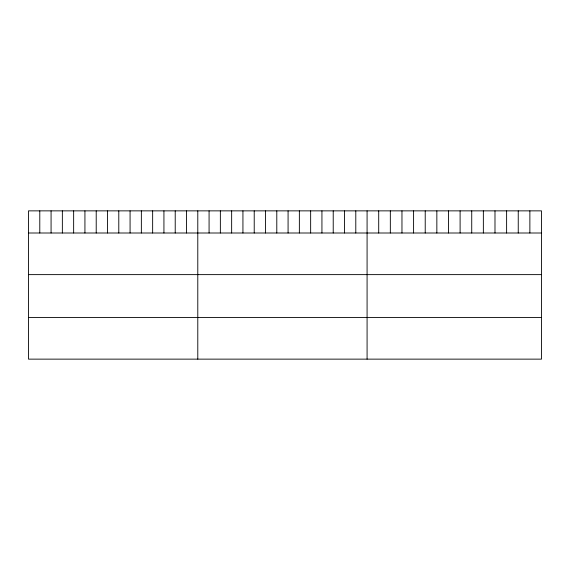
<?xml version="1.0" encoding="UTF-8"?>
<svg xmlns="http://www.w3.org/2000/svg" width="570" height="570" viewBox="0 0 570 570"><rect width="100%" height="100%" fill="white"/><g stroke="black" fill="none" stroke-linecap="round" stroke-linejoin="round"><path stroke-width="0.85" d="M541.5 233.002L541.5 359.136L28.5 359.136L28.5 210.864L541.5 210.864L541.5 233.002L28.5 233.002M28.5 274.626L541.5 274.626M28.5 317.511L541.5 317.511M529.872 210.864L529.872 233.002M518.244 210.864L518.244 233.002M506.616 210.864L506.616 233.002M494.988 210.864L494.988 233.002M483.36 210.864L483.36 233.002M471.732 210.864L471.732 233.002M460.104 210.864L460.104 233.002M448.476 210.864L448.476 233.002M436.848 210.864L436.848 233.002M425.22 210.864L425.22 233.002M413.592 210.864L413.592 233.002M401.964 210.864L401.964 233.002M390.336 210.864L390.336 233.002M378.708 210.864L378.708 233.002M367.08 210.864L367.08 359.136M355.794 210.864L355.794 233.002M344.508 210.864L344.508 233.002M333.222 210.864L333.222 233.002M321.936 210.864L321.936 233.002M310.65 210.864L310.65 233.002M299.364 210.864L299.364 233.002M288.078 210.864L288.078 233.002M276.792 210.864L276.792 233.002M265.506 210.864L265.506 233.002M254.22 210.864L254.22 233.002M242.934 210.864L242.934 233.002M231.648 210.864L231.648 233.002M220.362 210.864L220.362 233.002M209.076 210.864L209.076 233.002M197.79 210.864L197.79 359.136M186.504 210.864L186.504 233.002M175.218 210.864L175.218 233.002M163.932 210.864L163.932 233.002M152.646 210.864L152.646 233.002M141.36 210.864L141.36 233.002M130.074 210.864L130.074 233.002M118.788 210.864L118.788 233.002M107.502 210.864L107.502 233.002M96.216 210.864L96.216 233.002M84.93 210.864L84.93 233.002M73.644 210.864L73.644 233.002M62.358 210.864L62.358 233.002M51.072 210.864L51.072 233.002M39.786 210.864L39.786 233.002"/></g></svg>
